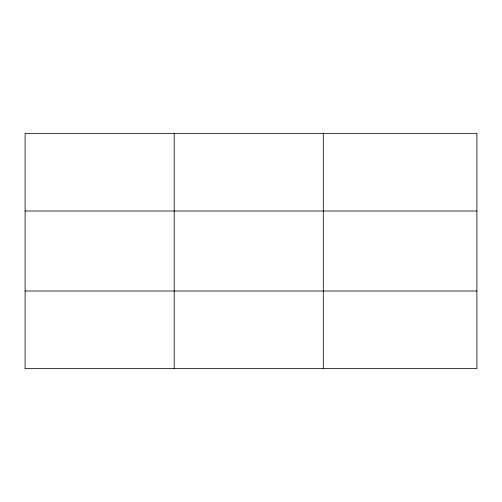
<?xml version="1.0" encoding="UTF-8"?>
<svg xmlns="http://www.w3.org/2000/svg" width="502" height="502" viewBox="0 0 502 502"><rect width="100%" height="100%" fill="white"/><g stroke="black" fill="none" stroke-linecap="round" stroke-linejoin="round"><path stroke-width="0.75" d="M174.194 133.35L174.194 368.65M323.288 133.35L323.288 368.65M476.9 210.997L476.9 133.35L25.1 133.35L25.1 368.65L476.9 368.65L476.9 210.997L25.1 210.997M25.1 291.003L476.9 291.003"/></g></svg>
